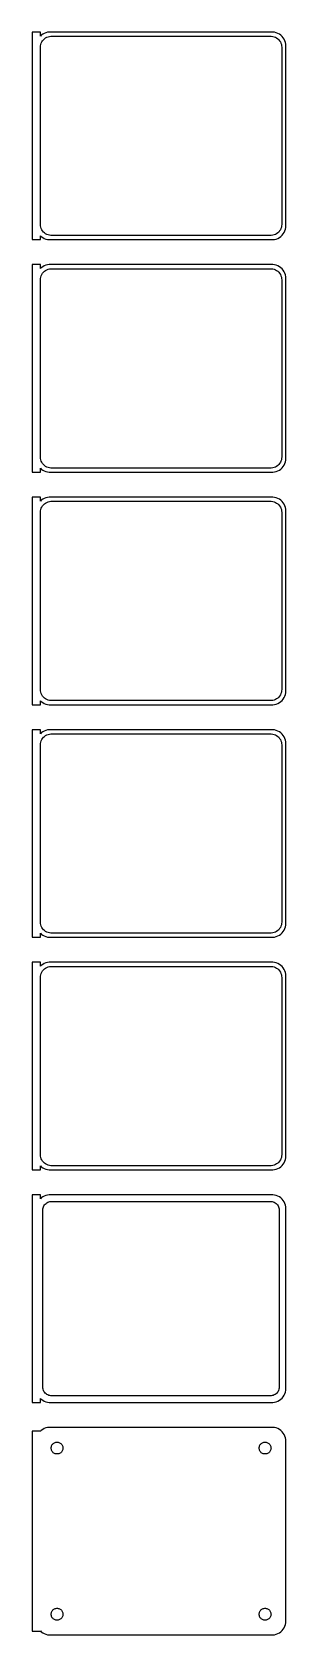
# Model space of a CAD drawing. Header units: metres. Extents: x -46 to 45, y 1223 to 2473.
# Drawn here: x -46 to 45, y 1223 to 1801 of the extents above; entities that cross this region are included whole.
import ezdxf

# ---------------------------------------------------------------- set-up
doc = ezdxf.new("R2010")
doc.units = ezdxf.units.M

msp = doc.modelspace()

# ---------------------------------------------------------------- linework, layer by layer
for p, q in [((-43.5, 1801.49), (-46.5, 1801.49)), ((-46.5, 1801.49), (-46.5, 1726.51)), ((-43.5, 1800.06), (-43.5, 1801.49)), ((-42.6791, 1800.72), (-43.1871, 1800.35)), ((-42.1289, 1801.02), (-42.6791, 1800.72)), ((-41.5451, 1801.26), (-42.1289, 1801.02)), ((-40.9369, 1801.41), (-41.5451, 1801.26)), ((-40.3139, 1801.49), (-40.9369, 1801.41)), ((40.3139, 1801.49), (-40.3139, 1801.49)), ((40.9369, 1801.41), (40.3139, 1801.49)), ((41.5451, 1801.26), (40.9369, 1801.41)), ((42.1289, 1801.02), (41.5451, 1801.26)), ((42.6791, 1800.72), (42.1289, 1801.02)), ((43.1871, 1800.35), (42.6791, 1800.72)), ((-43.1871, 1800.35), (-43.5, 1800.06)), ((-43.5, 1796), (-43.4685, 1796.5)), ((-43.5, 1732), (-43.5, 1796)), ((-43.4685, 1796.5), (-43.3743, 1796.99)), ((-43.3743, 1796.99), (-43.2191, 1797.47)), ((-43.2191, 1797.47), (-43.0052, 1797.93)), ((-43.0052, 1797.93), (-42.7361, 1798.35)), ((-42.7361, 1798.35), (-42.4159, 1798.74)), ((-42.4159, 1798.74), (-42.0497, 1799.08)), ((-42.0497, 1799.08), (-41.6433, 1799.38)), ((-41.6433, 1799.38), (-41.2031, 1799.62)), ((-41.2031, 1799.62), (-40.7361, 1799.8)), ((-40.7361, 1799.8), (-40.2495, 1799.93)), ((-40.2495, 1799.93), (-39.7512, 1799.99)), ((-39.7512, 1799.99), (39.7512, 1799.99)), ((39.7512, 1799.99), (40.2495, 1799.93)), ((40.2495, 1799.93), (40.7361, 1799.8)), ((40.7361, 1799.8), (41.2031, 1799.62)), ((41.2031, 1799.62), (41.6433, 1799.38)), ((41.6433, 1799.38), (42.0497, 1799.08)), ((42.0497, 1799.08), (42.4159, 1798.74)), ((42.4159, 1798.74), (42.7361, 1798.35)), ((42.7361, 1798.35), (43.0052, 1797.93)), ((43.0052, 1797.93), (43.2191, 1797.47)), ((43.6448, 1799.92), (43.1871, 1800.35)), ((43.2191, 1797.47), (43.3743, 1796.99)), ((43.3743, 1796.99), (43.4685, 1796.5)), ((43.4685, 1796.5), (43.5, 1796)), ((43.5, 1796), (43.5, 1732)), ((44.0451, 1799.44), (43.6448, 1799.92)), ((44.3815, 1798.91), (44.0451, 1799.44)), ((44.6489, 1798.34), (44.3815, 1798.91)), ((44.8429, 1797.74), (44.6489, 1798.34)), ((44.9606, 1797.13), (44.8429, 1797.74)), ((45, 1796.5), (44.9606, 1797.13)), ((45, 1731.5), (45, 1796.5)), ((-43.4685, 1731.5), (-43.5, 1732)), ((-43.3743, 1731.01), (-43.4685, 1731.5)), ((43.4685, 1731.5), (43.3743, 1731.01)), ((43.5, 1732), (43.4685, 1731.5)), ((44.9606, 1730.87), (45, 1731.5)), ((-46.5, 1726.51), (-43.5, 1726.51)), ((-43.5, 1727.94), (-43.1871, 1727.65)), ((-43.5, 1726.51), (-43.5, 1727.94)), ((-43.2191, 1730.53), (-43.3743, 1731.01)), ((-43.0052, 1730.07), (-43.2191, 1730.53)), ((-43.1871, 1727.65), (-42.6791, 1727.28)), ((-42.7361, 1729.65), (-43.0052, 1730.07)), ((-42.4159, 1729.26), (-42.7361, 1729.65)), ((-42.6791, 1727.28), (-42.1289, 1726.98)), ((-42.0497, 1728.92), (-42.4159, 1729.26)), ((-42.1289, 1726.98), (-41.5451, 1726.74)), ((-41.6433, 1728.62), (-42.0497, 1728.92)), ((-41.2031, 1728.38), (-41.6433, 1728.62)), ((-41.5451, 1726.74), (-40.9369, 1726.59)), ((-40.7361, 1728.2), (-41.2031, 1728.38)), ((-40.9369, 1726.59), (-40.3139, 1726.51)), ((-40.2495, 1728.07), (-40.7361, 1728.2)), ((-40.3139, 1726.51), (40.3139, 1726.51)), ((-39.7512, 1728.01), (-40.2495, 1728.07)), ((39.7512, 1728.01), (-39.7512, 1728.01)), ((40.2495, 1728.07), (39.7512, 1728.01)), ((40.7361, 1728.2), (40.2495, 1728.07)), ((40.3139, 1726.51), (40.9369, 1726.59)), ((41.2031, 1728.38), (40.7361, 1728.2)), ((40.9369, 1726.59), (41.5451, 1726.74)), ((41.6433, 1728.62), (41.2031, 1728.38)), ((41.5451, 1726.74), (42.1289, 1726.98)), ((42.0497, 1728.92), (41.6433, 1728.62)), ((42.4159, 1729.26), (42.0497, 1728.92)), ((42.1289, 1726.98), (42.6791, 1727.28)), ((42.7361, 1729.65), (42.4159, 1729.26)), ((42.6791, 1727.28), (43.1871, 1727.65)), ((43.0052, 1730.07), (42.7361, 1729.65)), ((43.2191, 1730.53), (43.0052, 1730.07)), ((43.1871, 1727.65), (43.6448, 1728.08)), ((43.3743, 1731.01), (43.2191, 1730.53)), ((43.6448, 1728.08), (44.0451, 1728.56)), ((44.0451, 1728.56), (44.3815, 1729.09)), ((44.3815, 1729.09), (44.6489, 1729.66)), ((44.6489, 1729.66), (44.8429, 1730.26)), ((44.8429, 1730.26), (44.9606, 1730.87)), ((-43.5, 1717.49), (-46.5, 1717.49)), ((-46.5, 1717.49), (-46.5, 1642.51)), ((-43.5, 1716.06), (-43.5, 1717.49)), ((-43.1871, 1716.35), (-43.5, 1716.06)), ((-43.2191, 1713.47), (-43.0052, 1713.93)), ((-42.6791, 1716.72), (-43.1871, 1716.35)), ((-43.0052, 1713.93), (-42.7361, 1714.35)), ((-42.7361, 1714.35), (-42.4159, 1714.74)), ((-42.1289, 1717.02), (-42.6791, 1716.72)), ((-42.4159, 1714.74), (-42.0497, 1715.08)), ((-41.5451, 1717.26), (-42.1289, 1717.02)), ((-42.0497, 1715.08), (-41.6433, 1715.38)), ((-41.6433, 1715.38), (-41.2031, 1715.62)), ((-40.9369, 1717.41), (-41.5451, 1717.26)), ((-41.2031, 1715.62), (-40.7361, 1715.8)), ((-40.3139, 1717.49), (-40.9369, 1717.41)), ((-40.7361, 1715.8), (-40.2495, 1715.93)), ((40.3139, 1717.49), (-40.3139, 1717.49)), ((-40.2495, 1715.93), (-39.7512, 1715.99)), ((-39.7512, 1715.99), (39.7512, 1715.99)), ((39.7512, 1715.99), (40.2495, 1715.93)), ((40.2495, 1715.93), (40.7361, 1715.8)), ((40.9369, 1717.41), (40.3139, 1717.49)), ((40.7361, 1715.8), (41.2031, 1715.62)), ((41.5451, 1717.26), (40.9369, 1717.41)), ((41.2031, 1715.62), (41.6433, 1715.38)), ((42.1289, 1717.02), (41.5451, 1717.26)), ((41.6433, 1715.38), (42.0497, 1715.08)), ((42.0497, 1715.08), (42.4159, 1714.74)), ((42.6791, 1716.72), (42.1289, 1717.02)), ((42.4159, 1714.74), (42.7361, 1714.35)), ((43.1871, 1716.35), (42.6791, 1716.72)), ((42.7361, 1714.35), (43.0052, 1713.93)), ((43.0052, 1713.93), (43.2191, 1713.47)), ((43.6448, 1715.92), (43.1871, 1716.35)), ((44.0451, 1715.44), (43.6448, 1715.92)), ((44.3815, 1714.91), (44.0451, 1715.44)), ((44.6489, 1714.34), (44.3815, 1714.91)), ((44.8429, 1713.74), (44.6489, 1714.34)), ((-43.5, 1712), (-43.4685, 1712.5)), ((-43.5, 1648), (-43.5, 1712)), ((-43.4685, 1712.5), (-43.3743, 1712.99)), ((-43.3743, 1712.99), (-43.2191, 1713.47)), ((43.2191, 1713.47), (43.3743, 1712.99)), ((43.3743, 1712.99), (43.4685, 1712.5)), ((43.4685, 1712.5), (43.5, 1712)), ((43.5, 1712), (43.5, 1648)), ((44.9606, 1713.13), (44.8429, 1713.74)), ((45, 1712.5), (44.9606, 1713.13)), ((45, 1647.5), (45, 1712.5)), ((-43.4685, 1647.5), (-43.5, 1648)), ((-43.3743, 1647.01), (-43.4685, 1647.5)), ((-43.2191, 1646.53), (-43.3743, 1647.01)), ((-43.0052, 1646.07), (-43.2191, 1646.53)), ((-42.7361, 1645.65), (-43.0052, 1646.07)), ((-42.4159, 1645.26), (-42.7361, 1645.65)), ((-42.0497, 1644.92), (-42.4159, 1645.26)), ((-41.6433, 1644.62), (-42.0497, 1644.92)), ((-41.2031, 1644.38), (-41.6433, 1644.62)), ((-40.7361, 1644.2), (-41.2031, 1644.38)), ((41.2031, 1644.38), (40.7361, 1644.2)), ((41.6433, 1644.62), (41.2031, 1644.38)), ((42.0497, 1644.92), (41.6433, 1644.62)), ((42.4159, 1645.26), (42.0497, 1644.92)), ((42.7361, 1645.65), (42.4159, 1645.26)), ((43.0052, 1646.07), (42.7361, 1645.65)), ((43.2191, 1646.53), (43.0052, 1646.07)), ((43.3743, 1647.01), (43.2191, 1646.53)), ((43.4685, 1647.5), (43.3743, 1647.01)), ((43.5, 1648), (43.4685, 1647.5)), ((43.6448, 1644.08), (44.0451, 1644.56)), ((44.0451, 1644.56), (44.3815, 1645.09)), ((44.3815, 1645.09), (44.6489, 1645.66)), ((44.6489, 1645.66), (44.8429, 1646.26)), ((44.8429, 1646.26), (44.9606, 1646.87)), ((44.9606, 1646.87), (45, 1647.5)), ((-46.5, 1642.51), (-43.5, 1642.51)), ((-43.5, 1643.94), (-43.1871, 1643.65)), ((-43.5, 1642.51), (-43.5, 1643.94)), ((-43.1871, 1643.65), (-42.6791, 1643.28)), ((-42.6791, 1643.28), (-42.1289, 1642.98)), ((-42.1289, 1642.98), (-41.5451, 1642.74)), ((-41.5451, 1642.74), (-40.9369, 1642.59)), ((-40.9369, 1642.59), (-40.3139, 1642.51)), ((-40.2495, 1644.07), (-40.7361, 1644.2)), ((-40.3139, 1642.51), (40.3139, 1642.51)), ((-39.7512, 1644.01), (-40.2495, 1644.07)), ((39.7512, 1644.01), (-39.7512, 1644.01)), ((40.2495, 1644.07), (39.7512, 1644.01)), ((40.7361, 1644.2), (40.2495, 1644.07)), ((40.3139, 1642.51), (40.9369, 1642.59)), ((40.9369, 1642.59), (41.5451, 1642.74)), ((41.5451, 1642.74), (42.1289, 1642.98)), ((42.1289, 1642.98), (42.6791, 1643.28)), ((42.6791, 1643.28), (43.1871, 1643.65)), ((43.1871, 1643.65), (43.6448, 1644.08)), ((-43.5, 1633.49), (-46.5, 1633.49)), ((-46.5, 1633.49), (-46.5, 1558.51)), ((-43.5, 1632.06), (-43.5, 1633.49)), ((-42.1289, 1633.02), (-42.6791, 1632.72)), ((-41.5451, 1633.26), (-42.1289, 1633.02)), ((-40.9369, 1633.41), (-41.5451, 1633.26)), ((-40.3139, 1633.49), (-40.9369, 1633.41)), ((40.3139, 1633.49), (-40.3139, 1633.49)), ((40.9369, 1633.41), (40.3139, 1633.49)), ((41.5451, 1633.26), (40.9369, 1633.41)), ((42.1289, 1633.02), (41.5451, 1633.26)), ((42.6791, 1632.72), (42.1289, 1633.02)), ((-43.1871, 1632.35), (-43.5, 1632.06)), ((-43.5, 1628), (-43.4685, 1628.5)), ((-43.5, 1564), (-43.5, 1628)), ((-43.4685, 1628.5), (-43.3743, 1628.99)), ((-43.3743, 1628.99), (-43.2191, 1629.47)), ((-43.2191, 1629.47), (-43.0052, 1629.93)), ((-42.6791, 1632.72), (-43.1871, 1632.35)), ((-43.0052, 1629.93), (-42.7361, 1630.35)), ((-42.7361, 1630.35), (-42.4159, 1630.74)), ((-42.4159, 1630.74), (-42.0497, 1631.08)), ((-42.0497, 1631.08), (-41.6433, 1631.38)), ((-41.6433, 1631.38), (-41.2031, 1631.62)), ((-41.2031, 1631.62), (-40.7361, 1631.8)), ((-40.7361, 1631.8), (-40.2495, 1631.93)), ((-40.2495, 1631.93), (-39.7512, 1631.99)), ((-39.7512, 1631.99), (39.7512, 1631.99)), ((39.7512, 1631.99), (40.2495, 1631.93)), ((40.2495, 1631.93), (40.7361, 1631.8)), ((40.7361, 1631.8), (41.2031, 1631.62)), ((41.2031, 1631.62), (41.6433, 1631.38)), ((41.6433, 1631.38), (42.0497, 1631.08)), ((42.0497, 1631.08), (42.4159, 1630.74)), ((42.4159, 1630.74), (42.7361, 1630.35)), ((43.1871, 1632.35), (42.6791, 1632.72)), ((42.7361, 1630.35), (43.0052, 1629.93)), ((43.0052, 1629.93), (43.2191, 1629.47)), ((43.6448, 1631.92), (43.1871, 1632.35)), ((43.2191, 1629.47), (43.3743, 1628.99)), ((43.3743, 1628.99), (43.4685, 1628.5)), ((43.4685, 1628.5), (43.5, 1628)), ((43.5, 1628), (43.5, 1564)), ((44.0451, 1631.44), (43.6448, 1631.92)), ((44.3815, 1630.91), (44.0451, 1631.44)), ((44.6489, 1630.34), (44.3815, 1630.91)), ((44.8429, 1629.74), (44.6489, 1630.34)), ((44.9606, 1629.13), (44.8429, 1629.74)), ((45, 1628.5), (44.9606, 1629.13)), ((45, 1563.5), (45, 1628.5)), ((-43.4685, 1563.5), (-43.5, 1564)), ((-43.3743, 1563.01), (-43.4685, 1563.5)), ((43.4685, 1563.5), (43.3743, 1563.01)), ((43.5, 1564), (43.4685, 1563.5)), ((44.9606, 1562.87), (45, 1563.5)), ((-46.5, 1558.51), (-43.5, 1558.51)), ((-43.5, 1559.94), (-43.1871, 1559.65)), ((-43.5, 1558.51), (-43.5, 1559.94)), ((-43.2191, 1562.53), (-43.3743, 1563.01)), ((-43.0052, 1562.07), (-43.2191, 1562.53)), ((-43.1871, 1559.65), (-42.6791, 1559.28)), ((-42.7361, 1561.65), (-43.0052, 1562.07)), ((-42.4159, 1561.26), (-42.7361, 1561.65)), ((-42.6791, 1559.28), (-42.1289, 1558.98)), ((-42.0497, 1560.92), (-42.4159, 1561.26)), ((-42.1289, 1558.98), (-41.5451, 1558.74)), ((-41.6433, 1560.62), (-42.0497, 1560.92)), ((-41.2031, 1560.38), (-41.6433, 1560.62)), ((-41.5451, 1558.74), (-40.9369, 1558.59)), ((-40.7361, 1560.2), (-41.2031, 1560.38)), ((-40.9369, 1558.59), (-40.3139, 1558.51)), ((-40.2495, 1560.07), (-40.7361, 1560.2)), ((-40.3139, 1558.51), (40.3139, 1558.51)), ((-39.7512, 1560.01), (-40.2495, 1560.07)), ((39.7512, 1560.01), (-39.7512, 1560.01)), ((40.2495, 1560.07), (39.7512, 1560.01)), ((40.7361, 1560.2), (40.2495, 1560.07)), ((40.3139, 1558.51), (40.9369, 1558.59)), ((41.2031, 1560.38), (40.7361, 1560.2)), ((40.9369, 1558.59), (41.5451, 1558.74)), ((41.6433, 1560.62), (41.2031, 1560.38)), ((41.5451, 1558.74), (42.1289, 1558.98)), ((42.0497, 1560.92), (41.6433, 1560.62)), ((42.4159, 1561.26), (42.0497, 1560.92)), ((42.1289, 1558.98), (42.6791, 1559.28)), ((42.7361, 1561.65), (42.4159, 1561.26)), ((42.6791, 1559.28), (43.1871, 1559.65)), ((43.0052, 1562.07), (42.7361, 1561.65)), ((43.2191, 1562.53), (43.0052, 1562.07)), ((43.1871, 1559.65), (43.6448, 1560.08)), ((43.3743, 1563.01), (43.2191, 1562.53)), ((43.6448, 1560.08), (44.0451, 1560.56)), ((44.0451, 1560.56), (44.3815, 1561.09)), ((44.3815, 1561.09), (44.6489, 1561.66)), ((44.6489, 1561.66), (44.8429, 1562.26)), ((44.8429, 1562.26), (44.9606, 1562.87)), ((-43.5, 1549.49), (-46.5, 1549.49)), ((-46.5, 1549.49), (-46.5, 1474.51)), ((-43.5, 1548.06), (-43.5, 1549.49)), ((-43.1871, 1548.35), (-43.5, 1548.06)), ((-43.2191, 1545.47), (-43.0052, 1545.93)), ((-42.6791, 1548.72), (-43.1871, 1548.35)), ((-43.0052, 1545.93), (-42.7361, 1546.35)), ((-42.7361, 1546.35), (-42.4159, 1546.74)), ((-42.1289, 1549.02), (-42.6791, 1548.72)), ((-42.4159, 1546.74), (-42.0497, 1547.08)), ((-41.5451, 1549.26), (-42.1289, 1549.02)), ((-42.0497, 1547.08), (-41.6433, 1547.38)), ((-41.6433, 1547.38), (-41.2031, 1547.62)), ((-40.9369, 1549.41), (-41.5451, 1549.26)), ((-41.2031, 1547.62), (-40.7361, 1547.8)), ((-40.3139, 1549.49), (-40.9369, 1549.41)), ((-40.7361, 1547.8), (-40.2495, 1547.93)), ((40.3139, 1549.49), (-40.3139, 1549.49)), ((-40.2495, 1547.93), (-39.7512, 1547.99)), ((-39.7512, 1547.99), (39.7512, 1547.99)), ((39.7512, 1547.99), (40.2495, 1547.93)), ((40.2495, 1547.93), (40.7361, 1547.8)), ((40.9369, 1549.41), (40.3139, 1549.49)), ((40.7361, 1547.8), (41.2031, 1547.62)), ((41.5451, 1549.26), (40.9369, 1549.41)), ((41.2031, 1547.62), (41.6433, 1547.38)), ((42.1289, 1549.02), (41.5451, 1549.26)), ((41.6433, 1547.38), (42.0497, 1547.08)), ((42.0497, 1547.08), (42.4159, 1546.74)), ((42.6791, 1548.72), (42.1289, 1549.02)), ((42.4159, 1546.74), (42.7361, 1546.35)), ((43.1871, 1548.35), (42.6791, 1548.72)), ((42.7361, 1546.35), (43.0052, 1545.93)), ((43.0052, 1545.93), (43.2191, 1545.47)), ((43.6448, 1547.92), (43.1871, 1548.35)), ((44.0451, 1547.44), (43.6448, 1547.92)), ((44.3815, 1546.91), (44.0451, 1547.44)), ((44.6489, 1546.34), (44.3815, 1546.91)), ((44.8429, 1545.74), (44.6489, 1546.34)), ((-43.5, 1544), (-43.4685, 1544.5)), ((-43.5, 1480), (-43.5, 1544)), ((-43.4685, 1544.5), (-43.3743, 1544.99)), ((-43.3743, 1544.99), (-43.2191, 1545.47)), ((43.2191, 1545.47), (43.3743, 1544.99)), ((43.3743, 1544.99), (43.4685, 1544.5)), ((43.4685, 1544.5), (43.5, 1544)), ((43.5, 1544), (43.5, 1480)), ((44.9606, 1545.13), (44.8429, 1545.74)), ((45, 1544.5), (44.9606, 1545.13)), ((45, 1479.5), (45, 1544.5)), ((-43.4685, 1479.5), (-43.5, 1480)), ((-43.3743, 1479.01), (-43.4685, 1479.5)), ((-43.2191, 1478.53), (-43.3743, 1479.01)), ((-43.0052, 1478.07), (-43.2191, 1478.53)), ((-42.7361, 1477.65), (-43.0052, 1478.07)), ((-42.4159, 1477.26), (-42.7361, 1477.65)), ((-42.0497, 1476.92), (-42.4159, 1477.26)), ((-41.6433, 1476.62), (-42.0497, 1476.92)), ((-41.2031, 1476.38), (-41.6433, 1476.62)), ((41.6433, 1476.62), (41.2031, 1476.38)), ((42.0497, 1476.92), (41.6433, 1476.62)), ((42.4159, 1477.26), (42.0497, 1476.92)), ((42.7361, 1477.65), (42.4159, 1477.26)), ((43.0052, 1478.07), (42.7361, 1477.65)), ((43.2191, 1478.53), (43.0052, 1478.07)), ((43.3743, 1479.01), (43.2191, 1478.53)), ((43.4685, 1479.5), (43.3743, 1479.01)), ((43.5, 1480), (43.4685, 1479.5)), ((43.6448, 1476.08), (44.0451, 1476.56)), ((44.0451, 1476.56), (44.3815, 1477.09)), ((44.3815, 1477.09), (44.6489, 1477.66)), ((44.6489, 1477.66), (44.8429, 1478.26)), ((44.8429, 1478.26), (44.9606, 1478.87)), ((44.9606, 1478.87), (45, 1479.5)), ((-46.5, 1474.51), (-43.5, 1474.51)), ((-43.5, 1475.94), (-43.1871, 1475.65)), ((-43.5, 1474.51), (-43.5, 1475.94)), ((-43.1871, 1475.65), (-42.6791, 1475.28)), ((-42.6791, 1475.28), (-42.1289, 1474.98)), ((-42.1289, 1474.98), (-41.5451, 1474.74)), ((-41.5451, 1474.74), (-40.9369, 1474.59)), ((-40.7361, 1476.2), (-41.2031, 1476.38)), ((-40.9369, 1474.59), (-40.3139, 1474.51)), ((-40.2495, 1476.07), (-40.7361, 1476.2)), ((-40.3139, 1474.51), (40.3139, 1474.51)), ((-39.7512, 1476.01), (-40.2495, 1476.07)), ((39.7512, 1476.01), (-39.7512, 1476.01)), ((40.2495, 1476.07), (39.7512, 1476.01)), ((40.7361, 1476.2), (40.2495, 1476.07)), ((40.3139, 1474.51), (40.9369, 1474.59)), ((41.2031, 1476.38), (40.7361, 1476.2)), ((40.9369, 1474.59), (41.5451, 1474.74)), ((41.5451, 1474.74), (42.1289, 1474.98)), ((42.1289, 1474.98), (42.6791, 1475.28)), ((42.6791, 1475.28), (43.1871, 1475.65)), ((43.1871, 1475.65), (43.6448, 1476.08)), ((-43.5, 1465.49), (-46.5, 1465.49)), ((-46.5, 1465.49), (-46.5, 1390.51)), ((-43.5, 1464.06), (-43.5, 1465.49)), ((-42.1289, 1465.02), (-42.6791, 1464.72)), ((-41.5451, 1465.26), (-42.1289, 1465.02)), ((-40.9369, 1465.41), (-41.5451, 1465.26)), ((-40.3139, 1465.49), (-40.9369, 1465.41)), ((40.3139, 1465.49), (-40.3139, 1465.49)), ((40.9369, 1465.41), (40.3139, 1465.49)), ((41.5451, 1465.26), (40.9369, 1465.41)), ((42.1289, 1465.02), (41.5451, 1465.26)), ((42.6791, 1464.72), (42.1289, 1465.02)), ((-43.1871, 1464.35), (-43.5, 1464.06)), ((-43.5, 1460), (-43.4685, 1460.5)), ((-43.5, 1396), (-43.5, 1460)), ((-43.4685, 1460.5), (-43.3743, 1460.99)), ((-43.3743, 1460.99), (-43.2191, 1461.47)), ((-43.2191, 1461.47), (-43.0052, 1461.93)), ((-42.6791, 1464.72), (-43.1871, 1464.35)), ((-43.0052, 1461.93), (-42.7361, 1462.35)), ((-42.7361, 1462.35), (-42.4159, 1462.74)), ((-42.4159, 1462.74), (-42.0497, 1463.08)), ((-42.0497, 1463.08), (-41.6433, 1463.38)), ((-41.6433, 1463.38), (-41.2031, 1463.62)), ((-41.2031, 1463.62), (-40.7361, 1463.8)), ((-40.7361, 1463.8), (-40.2495, 1463.93)), ((-40.2495, 1463.93), (-39.7512, 1463.99)), ((-39.7512, 1463.99), (39.7512, 1463.99)), ((39.7512, 1463.99), (40.2495, 1463.93)), ((40.2495, 1463.93), (40.7361, 1463.8)), ((40.7361, 1463.8), (41.2031, 1463.62)), ((41.2031, 1463.62), (41.6433, 1463.38)), ((41.6433, 1463.38), (42.0497, 1463.08)), ((42.0497, 1463.08), (42.4159, 1462.74)), ((42.4159, 1462.74), (42.7361, 1462.35)), ((43.1871, 1464.35), (42.6791, 1464.72)), ((42.7361, 1462.35), (43.0052, 1461.93)), ((43.0052, 1461.93), (43.2191, 1461.47)), ((43.6448, 1463.92), (43.1871, 1464.35)), ((43.2191, 1461.47), (43.3743, 1460.99)), ((43.3743, 1460.99), (43.4685, 1460.5)), ((43.4685, 1460.5), (43.5, 1460)), ((43.5, 1460), (43.5, 1396)), ((44.0451, 1463.44), (43.6448, 1463.92)), ((44.3815, 1462.91), (44.0451, 1463.44)), ((44.6489, 1462.34), (44.3815, 1462.91)), ((44.8429, 1461.74), (44.6489, 1462.34)), ((44.9606, 1461.13), (44.8429, 1461.74)), ((45, 1460.5), (44.9606, 1461.13)), ((45, 1395.5), (45, 1460.5)), ((-43.4685, 1395.5), (-43.5, 1396)), ((-43.3743, 1395.01), (-43.4685, 1395.5)), ((43.4685, 1395.5), (43.3743, 1395.01)), ((43.5, 1396), (43.4685, 1395.5)), ((44.9606, 1394.87), (45, 1395.5)), ((-46.5, 1390.51), (-43.5, 1390.51)), ((-43.5, 1391.94), (-43.1871, 1391.65)), ((-43.5, 1390.51), (-43.5, 1391.94)), ((-43.2191, 1394.53), (-43.3743, 1395.01)), ((-43.0052, 1394.07), (-43.2191, 1394.53)), ((-43.1871, 1391.65), (-42.6791, 1391.28)), ((-42.7361, 1393.65), (-43.0052, 1394.07)), ((-42.4159, 1393.26), (-42.7361, 1393.65)), ((-42.6791, 1391.28), (-42.1289, 1390.98)), ((-42.0497, 1392.92), (-42.4159, 1393.26)), ((-42.1289, 1390.98), (-41.5451, 1390.74)), ((-41.6433, 1392.62), (-42.0497, 1392.92)), ((-41.2031, 1392.38), (-41.6433, 1392.62)), ((-41.5451, 1390.74), (-40.9369, 1390.59)), ((-40.7361, 1392.2), (-41.2031, 1392.38)), ((-40.9369, 1390.59), (-40.3139, 1390.51)), ((-40.2495, 1392.07), (-40.7361, 1392.2)), ((-40.3139, 1390.51), (40.3139, 1390.51)), ((-39.7512, 1392.01), (-40.2495, 1392.07)), ((39.7512, 1392.01), (-39.7512, 1392.01)), ((40.2495, 1392.07), (39.7512, 1392.01)), ((40.7361, 1392.2), (40.2495, 1392.07)), ((40.3139, 1390.51), (40.9369, 1390.59)), ((41.2031, 1392.38), (40.7361, 1392.2)), ((40.9369, 1390.59), (41.5451, 1390.74)), ((41.6433, 1392.62), (41.2031, 1392.38)), ((41.5451, 1390.74), (42.1289, 1390.98)), ((42.0497, 1392.92), (41.6433, 1392.62)), ((42.4159, 1393.26), (42.0497, 1392.92)), ((42.1289, 1390.98), (42.6791, 1391.28)), ((42.7361, 1393.65), (42.4159, 1393.26)), ((42.6791, 1391.28), (43.1871, 1391.65)), ((43.0052, 1394.07), (42.7361, 1393.65)), ((43.2191, 1394.53), (43.0052, 1394.07)), ((43.1871, 1391.65), (43.6448, 1392.08)), ((43.3743, 1395.01), (43.2191, 1394.53)), ((43.6448, 1392.08), (44.0451, 1392.56)), ((44.0451, 1392.56), (44.3815, 1393.09)), ((44.3815, 1393.09), (44.6489, 1393.66)), ((44.6489, 1393.66), (44.8429, 1394.26)), ((44.8429, 1394.26), (44.9606, 1394.87)), ((-43.5, 1381.48), (-46.5, 1381.48)), ((-46.5, 1381.48), (-46.5, 1306.52)), ((-43.5, 1380.06), (-43.5, 1381.48)), ((-43.1871, 1380.35), (-43.5, 1380.06)), ((-42.6791, 1380.72), (-43.1871, 1380.35)), ((-42.1289, 1381.02), (-42.6791, 1380.72)), ((-41.5451, 1381.26), (-42.1289, 1381.02)), ((-42.0184, 1377.83), (-41.7692, 1378.13)), ((-41.7692, 1378.13), (-41.4842, 1378.4)), ((-40.9369, 1381.41), (-41.5451, 1381.26)), ((-41.4842, 1378.4), (-41.168, 1378.63)), ((-41.168, 1378.63), (-40.8254, 1378.82)), ((-40.3139, 1381.49), (-40.9369, 1381.41)), ((-40.8254, 1378.82), (-40.4619, 1378.96)), ((-40.4619, 1378.96), (-40.0833, 1379.06)), ((40.3139, 1381.49), (-40.3139, 1381.49)), ((-40.0833, 1379.06), (-39.6954, 1379.11)), ((-39.6954, 1379.11), (39.6954, 1379.11)), ((39.6954, 1379.11), (40.0833, 1379.06)), ((40.0833, 1379.06), (40.4619, 1378.96)), ((40.9369, 1381.41), (40.3139, 1381.49)), ((40.4619, 1378.96), (40.8254, 1378.82)), ((40.8254, 1378.82), (41.168, 1378.63)), ((41.5451, 1381.26), (40.9369, 1381.41)), ((41.168, 1378.63), (41.4842, 1378.4)), ((41.4842, 1378.4), (41.7692, 1378.13)), ((42.1289, 1381.02), (41.5451, 1381.26)), ((41.7692, 1378.13), (42.0184, 1377.83)), ((42.6791, 1380.72), (42.1289, 1381.02)), ((43.1871, 1380.35), (42.6791, 1380.72)), ((43.6448, 1379.92), (43.1871, 1380.35)), ((44.0451, 1379.44), (43.6448, 1379.92)), ((44.3815, 1378.91), (44.0451, 1379.44)), ((44.6489, 1378.34), (44.3815, 1378.91)), ((44.8429, 1377.74), (44.6489, 1378.34)), ((-42.6129, 1376), (-42.5884, 1376.39)), ((-42.6129, 1312), (-42.6129, 1376)), ((-42.5884, 1376.39), (-42.5151, 1376.77)), ((-42.5151, 1376.77), (-42.3943, 1377.15)), ((-42.3943, 1377.15), (-42.2279, 1377.5)), ((-42.2279, 1377.5), (-42.0184, 1377.83)), ((42.0184, 1377.83), (42.2279, 1377.5)), ((42.2279, 1377.5), (42.3943, 1377.15)), ((42.3943, 1377.15), (42.5151, 1376.77)), ((42.5151, 1376.77), (42.5884, 1376.39)), ((42.5884, 1376.39), (42.6129, 1376)), ((42.6129, 1376), (42.6129, 1312)), ((44.9606, 1377.13), (44.8429, 1377.74)), ((45, 1376.5), (44.9606, 1377.13)), ((45, 1311.5), (45, 1376.5)), ((-42.5884, 1311.61), (-42.6129, 1312)), ((-42.5151, 1311.23), (-42.5884, 1311.61)), ((-42.3943, 1310.85), (-42.5151, 1311.23)), ((-42.2279, 1310.5), (-42.3943, 1310.85)), ((-42.0184, 1310.17), (-42.2279, 1310.5)), ((-41.7692, 1309.87), (-42.0184, 1310.17)), ((-41.4842, 1309.6), (-41.7692, 1309.87)), ((-41.168, 1309.37), (-41.4842, 1309.6)), ((-40.8254, 1309.18), (-41.168, 1309.37)), ((-40.4619, 1309.04), (-40.8254, 1309.18)), ((-40.0833, 1308.94), (-40.4619, 1309.04)), ((-39.6954, 1308.89), (-40.0833, 1308.94)), ((39.6954, 1308.89), (-39.6954, 1308.89)), ((40.0833, 1308.94), (39.6954, 1308.89)), ((40.4619, 1309.04), (40.0833, 1308.94)), ((40.8254, 1309.18), (40.4619, 1309.04)), ((41.168, 1309.37), (40.8254, 1309.18)), ((41.4842, 1309.6), (41.168, 1309.37)), ((41.7692, 1309.87), (41.4842, 1309.6)), ((42.0184, 1310.17), (41.7692, 1309.87)), ((42.2279, 1310.5), (42.0184, 1310.17)), ((42.3943, 1310.85), (42.2279, 1310.5)), ((42.5151, 1311.23), (42.3943, 1310.85)), ((42.5884, 1311.61), (42.5151, 1311.23)), ((42.6129, 1312), (42.5884, 1311.61)), ((43.6448, 1308.08), (44.0451, 1308.56)), ((44.0451, 1308.56), (44.3815, 1309.09)), ((44.3815, 1309.09), (44.6489, 1309.66)), ((44.6489, 1309.66), (44.8429, 1310.26)), ((44.8429, 1310.26), (44.9606, 1310.87)), ((44.9606, 1310.87), (45, 1311.5)), ((-46.5, 1306.52), (-43.5, 1306.52)), ((-43.5, 1306.52), (-43.5, 1307.94)), ((-43.5, 1307.94), (-43.1871, 1307.65)), ((-43.1871, 1307.65), (-42.6791, 1307.28)), ((-42.6791, 1307.28), (-42.1289, 1306.98)), ((-42.1289, 1306.98), (-41.5451, 1306.74)), ((-41.5451, 1306.74), (-40.9369, 1306.59)), ((-40.9369, 1306.59), (-40.3139, 1306.51)), ((-40.3139, 1306.51), (40.3139, 1306.51)), ((40.3139, 1306.51), (40.9369, 1306.59)), ((40.9369, 1306.59), (41.5451, 1306.74)), ((41.5451, 1306.74), (42.1289, 1306.98)), ((42.1289, 1306.98), (42.6791, 1307.28)), ((42.6791, 1307.28), (43.1871, 1307.65)), ((43.1871, 1307.65), (43.6448, 1308.08)), ((-42.1289, 1297.02), (-42.6791, 1296.72)), ((-41.5451, 1297.26), (-42.1289, 1297.02)), ((-40.9369, 1297.41), (-41.5451, 1297.26)), ((-40.3139, 1297.49), (-40.9369, 1297.41)), ((40.3139, 1297.49), (-40.3139, 1297.49)), ((40.9369, 1297.41), (40.3139, 1297.49)), ((41.5451, 1297.26), (40.9369, 1297.41)), ((42.1289, 1297.02), (41.5451, 1297.26)), ((42.6791, 1296.72), (42.1289, 1297.02)), ((-43.5, 1296.15), (-46.5, 1296.15)), ((-46.5, 1296.15), (-46.5, 1223.85)), ((-43.1871, 1296.35), (-43.5, 1296.06)), ((-43.5, 1296.06), (-43.5, 1296.15)), ((-42.6791, 1296.72), (-43.1871, 1296.35)), ((-39.3712, 1291.03), (-39.2275, 1291.26)), ((-39.2275, 1291.26), (-39.0565, 1291.46)), ((-39.0565, 1291.46), (-38.8611, 1291.65)), ((-38.8611, 1291.65), (-38.6441, 1291.8)), ((-38.6441, 1291.8), (-38.4092, 1291.93)), ((-38.4092, 1291.93), (-38.1598, 1292.03)), ((-38.1598, 1292.03), (-37.9001, 1292.1)), ((-37.9001, 1292.1), (-37.6341, 1292.13)), ((-37.6341, 1292.13), (-37.3659, 1292.13)), ((-37.3659, 1292.13), (-37.0999, 1292.1)), ((-37.0999, 1292.1), (-36.8401, 1292.03)), ((-36.8401, 1292.03), (-36.5908, 1291.93)), ((-36.5908, 1291.93), (-36.3559, 1291.8)), ((-36.3559, 1291.8), (-36.1389, 1291.65)), ((-36.1389, 1291.65), (-35.9434, 1291.46)), ((-35.9434, 1291.46), (-35.7725, 1291.26)), ((-35.7725, 1291.26), (-35.6288, 1291.03)), ((35.6288, 1291.03), (35.7725, 1291.26)), ((35.7725, 1291.26), (35.9434, 1291.46)), ((35.9434, 1291.46), (36.1389, 1291.65)), ((36.1389, 1291.65), (36.3559, 1291.8)), ((36.3559, 1291.8), (36.5908, 1291.93)), ((36.5908, 1291.93), (36.8401, 1292.03)), ((36.8401, 1292.03), (37.0999, 1292.1)), ((37.0999, 1292.1), (37.3659, 1292.13)), ((37.3659, 1292.13), (37.6341, 1292.13)), ((37.6341, 1292.13), (37.9001, 1292.1)), ((37.9001, 1292.1), (38.1598, 1292.03)), ((38.1598, 1292.03), (38.4092, 1291.93)), ((38.4092, 1291.93), (38.6441, 1291.8)), ((38.6441, 1291.8), (38.8611, 1291.65)), ((38.8611, 1291.65), (39.0565, 1291.46)), ((39.0565, 1291.46), (39.2275, 1291.26)), ((39.2275, 1291.26), (39.3712, 1291.03)), ((43.1871, 1296.35), (42.6791, 1296.72)), ((43.6448, 1295.92), (43.1871, 1296.35)), ((44.0451, 1295.44), (43.6448, 1295.92)), ((44.3815, 1294.91), (44.0451, 1295.44)), ((44.6489, 1294.34), (44.3815, 1294.91)), ((44.8429, 1293.74), (44.6489, 1294.34)), ((44.9606, 1293.13), (44.8429, 1293.74)), ((45, 1292.5), (44.9606, 1293.13)), ((45, 1227.5), (45, 1292.5)), ((-39.6353, 1290), (-39.6185, 1290.27)), ((-39.6185, 1289.73), (-39.6353, 1290)), ((-39.6185, 1290.27), (-39.5682, 1290.53)), ((-39.5682, 1289.47), (-39.6185, 1289.73)), ((-39.5682, 1290.53), (-39.4853, 1290.79)), ((-39.4853, 1289.21), (-39.5682, 1289.47)), ((-39.4853, 1290.79), (-39.3712, 1291.03)), ((-39.3712, 1288.97), (-39.4853, 1289.21)), ((-39.2275, 1288.74), (-39.3712, 1288.97)), ((-39.0565, 1288.54), (-39.2275, 1288.74)), ((-38.8611, 1288.35), (-39.0565, 1288.54)), ((-38.6441, 1288.2), (-38.8611, 1288.35)), ((-38.4092, 1288.07), (-38.6441, 1288.2)), ((-38.1598, 1287.97), (-38.4092, 1288.07)), ((-37.9001, 1287.9), (-38.1598, 1287.97)), ((-37.6341, 1287.87), (-37.9001, 1287.9)), ((-37.3659, 1287.87), (-37.6341, 1287.87)), ((-37.0999, 1287.9), (-37.3659, 1287.87)), ((-36.8401, 1287.97), (-37.0999, 1287.9)), ((-36.5908, 1288.07), (-36.8401, 1287.97)), ((-36.3559, 1288.2), (-36.5908, 1288.07)), ((-36.1389, 1288.35), (-36.3559, 1288.2)), ((-35.9434, 1288.54), (-36.1389, 1288.35)), ((-35.7725, 1288.74), (-35.9434, 1288.54)), ((-35.6288, 1288.97), (-35.7725, 1288.74)), ((-35.6288, 1291.03), (-35.5146, 1290.79)), ((-35.5146, 1289.21), (-35.6288, 1288.97)), ((-35.5146, 1290.79), (-35.4318, 1290.53)), ((-35.4318, 1289.47), (-35.5146, 1289.21)), ((-35.4318, 1290.53), (-35.3815, 1290.27)), ((-35.3815, 1289.73), (-35.4318, 1289.47)), ((-35.3815, 1290.27), (-35.3647, 1290)), ((-35.3647, 1290), (-35.3815, 1289.73)), ((35.3647, 1290), (35.3815, 1290.27)), ((35.3815, 1289.73), (35.3647, 1290)), ((35.3815, 1290.27), (35.4318, 1290.53)), ((35.4318, 1289.47), (35.3815, 1289.73)), ((35.4318, 1290.53), (35.5146, 1290.79)), ((35.5146, 1289.21), (35.4318, 1289.47)), ((35.5146, 1290.79), (35.6288, 1291.03)), ((35.6288, 1288.97), (35.5146, 1289.21)), ((35.7725, 1288.74), (35.6288, 1288.97)), ((35.9434, 1288.54), (35.7725, 1288.74)), ((36.1389, 1288.35), (35.9434, 1288.54)), ((36.3559, 1288.2), (36.1389, 1288.35)), ((36.5908, 1288.07), (36.3559, 1288.2)), ((36.8401, 1287.97), (36.5908, 1288.07)), ((37.0999, 1287.9), (36.8401, 1287.97)), ((37.3659, 1287.87), (37.0999, 1287.9)), ((37.6341, 1287.87), (37.3659, 1287.87)), ((37.9001, 1287.9), (37.6341, 1287.87)), ((38.1598, 1287.97), (37.9001, 1287.9)), ((38.4092, 1288.07), (38.1598, 1287.97)), ((38.6441, 1288.2), (38.4092, 1288.07)), ((38.8611, 1288.35), (38.6441, 1288.2)), ((39.0565, 1288.54), (38.8611, 1288.35)), ((39.2275, 1288.74), (39.0565, 1288.54)), ((39.3712, 1288.97), (39.2275, 1288.74)), ((39.3712, 1291.03), (39.4853, 1290.79)), ((39.4853, 1289.21), (39.3712, 1288.97)), ((39.4853, 1290.79), (39.5682, 1290.53)), ((39.5682, 1289.47), (39.4853, 1289.21)), ((39.5682, 1290.53), (39.6185, 1290.27)), ((39.6185, 1289.73), (39.5682, 1289.47)), ((39.6185, 1290.27), (39.6353, 1290)), ((39.6353, 1290), (39.6185, 1289.73)), ((-39.6353, 1230), (-39.6185, 1230.27)), ((-39.6185, 1229.73), (-39.6353, 1230)), ((-39.6185, 1230.27), (-39.5682, 1230.53)), ((-39.5682, 1229.47), (-39.6185, 1229.73)), ((-39.5682, 1230.53), (-39.4853, 1230.79)), ((-39.4853, 1229.21), (-39.5682, 1229.47)), ((-39.4853, 1230.79), (-39.3712, 1231.03)), ((-39.3712, 1228.97), (-39.4853, 1229.21)), ((-39.3712, 1231.03), (-39.2275, 1231.26)), ((-39.2275, 1228.74), (-39.3712, 1228.97)), ((-39.2275, 1231.26), (-39.0565, 1231.46)), ((-39.0565, 1228.54), (-39.2275, 1228.74)), ((-39.0565, 1231.46), (-38.8611, 1231.65)), ((-38.8611, 1228.35), (-39.0565, 1228.54)), ((-38.8611, 1231.65), (-38.6441, 1231.8)), ((-38.6441, 1228.2), (-38.8611, 1228.35)), ((-38.6441, 1231.8), (-38.4092, 1231.93)), ((-38.4092, 1228.07), (-38.6441, 1228.2)), ((-38.4092, 1231.93), (-38.1598, 1232.03)), ((-38.1598, 1227.97), (-38.4092, 1228.07)), ((-38.1598, 1232.03), (-37.9001, 1232.1)), ((-37.9001, 1227.9), (-38.1598, 1227.97)), ((-37.9001, 1232.1), (-37.6341, 1232.13)), ((-37.6341, 1227.87), (-37.9001, 1227.9)), ((-37.6341, 1232.13), (-37.3659, 1232.13)), ((-37.3659, 1227.87), (-37.6341, 1227.87)), ((-37.3659, 1232.13), (-37.0999, 1232.1)), ((-37.0999, 1227.9), (-37.3659, 1227.87)), ((-37.0999, 1232.1), (-36.8401, 1232.03)), ((-36.8401, 1227.97), (-37.0999, 1227.9)), ((-36.8401, 1232.03), (-36.5908, 1231.93)), ((-36.5908, 1228.07), (-36.8401, 1227.97)), ((-36.5908, 1231.93), (-36.3559, 1231.8)), ((-36.3559, 1228.2), (-36.5908, 1228.07)), ((-36.3559, 1231.8), (-36.1389, 1231.65)), ((-36.1389, 1228.35), (-36.3559, 1228.2)), ((-36.1389, 1231.65), (-35.9434, 1231.46)), ((-35.9434, 1228.54), (-36.1389, 1228.35)), ((-35.9434, 1231.46), (-35.7725, 1231.26)), ((-35.7725, 1228.74), (-35.9434, 1228.54)), ((-35.7725, 1231.26), (-35.6288, 1231.03)), ((-35.6288, 1228.97), (-35.7725, 1228.74)), ((-35.6288, 1231.03), (-35.5146, 1230.79)), ((-35.5146, 1229.21), (-35.6288, 1228.97)), ((-35.5146, 1230.79), (-35.4318, 1230.53)), ((-35.4318, 1229.47), (-35.5146, 1229.21)), ((-35.4318, 1230.53), (-35.3815, 1230.27)), ((-35.3815, 1229.73), (-35.4318, 1229.47)), ((-35.3815, 1230.27), (-35.3647, 1230)), ((-35.3647, 1230), (-35.3815, 1229.73)), ((35.3647, 1230), (35.3815, 1230.27)), ((35.3815, 1229.73), (35.3647, 1230)), ((35.3815, 1230.27), (35.4318, 1230.53)), ((35.4318, 1229.47), (35.3815, 1229.73)), ((35.4318, 1230.53), (35.5146, 1230.79)), ((35.5146, 1229.21), (35.4318, 1229.47)), ((35.5146, 1230.79), (35.6288, 1231.03)), ((35.6288, 1228.97), (35.5146, 1229.21)), ((35.6288, 1231.03), (35.7725, 1231.26)), ((35.7725, 1228.74), (35.6288, 1228.97)), ((35.7725, 1231.26), (35.9434, 1231.46)), ((35.9434, 1228.54), (35.7725, 1228.74)), ((35.9434, 1231.46), (36.1389, 1231.65)), ((36.1389, 1228.35), (35.9434, 1228.54)), ((36.1389, 1231.65), (36.3559, 1231.8)), ((36.3559, 1228.2), (36.1389, 1228.35)), ((36.3559, 1231.8), (36.5908, 1231.93)), ((36.5908, 1228.07), (36.3559, 1228.2)), ((36.5908, 1231.93), (36.8401, 1232.03)), ((36.8401, 1227.97), (36.5908, 1228.07)), ((36.8401, 1232.03), (37.0999, 1232.1)), ((37.0999, 1227.9), (36.8401, 1227.97)), ((37.0999, 1232.1), (37.3659, 1232.13)), ((37.3659, 1227.87), (37.0999, 1227.9)), ((37.3659, 1232.13), (37.6341, 1232.13)), ((37.6341, 1227.87), (37.3659, 1227.87)), ((37.6341, 1232.13), (37.9001, 1232.1)), ((37.9001, 1227.9), (37.6341, 1227.87)), ((37.9001, 1232.1), (38.1598, 1232.03)), ((38.1598, 1227.97), (37.9001, 1227.9)), ((38.1598, 1232.03), (38.4092, 1231.93)), ((38.4092, 1228.07), (38.1598, 1227.97)), ((38.4092, 1231.93), (38.6441, 1231.8)), ((38.6441, 1228.2), (38.4092, 1228.07)), ((38.6441, 1231.8), (38.8611, 1231.65)), ((38.8611, 1228.35), (38.6441, 1228.2)), ((38.8611, 1231.65), (39.0565, 1231.46)), ((39.0565, 1228.54), (38.8611, 1228.35)), ((39.0565, 1231.46), (39.2275, 1231.26)), ((39.2275, 1228.74), (39.0565, 1228.54)), ((39.2275, 1231.26), (39.3712, 1231.03)), ((39.3712, 1228.97), (39.2275, 1228.74)), ((39.3712, 1231.03), (39.4853, 1230.79)), ((39.4853, 1229.21), (39.3712, 1228.97)), ((39.4853, 1230.79), (39.5682, 1230.53)), ((39.5682, 1229.47), (39.4853, 1229.21)), ((39.5682, 1230.53), (39.6185, 1230.27)), ((39.6185, 1229.73), (39.5682, 1229.47)), ((39.6185, 1230.27), (39.6353, 1230)), ((39.6353, 1230), (39.6185, 1229.73)), ((44.9606, 1226.87), (45, 1227.5)), ((-46.5, 1223.85), (-43.5, 1223.85)), ((-43.5, 1223.85), (-43.5, 1223.94)), ((-43.5, 1223.94), (-43.1871, 1223.65)), ((-43.1871, 1223.65), (-42.6791, 1223.28)), ((-42.6791, 1223.28), (-42.1289, 1222.98)), ((-42.1289, 1222.98), (-41.5451, 1222.74)), ((-41.5451, 1222.74), (-40.9369, 1222.59)), ((-40.9369, 1222.59), (-40.3139, 1222.51)), ((-40.3139, 1222.51), (40.3139, 1222.51)), ((40.3139, 1222.51), (40.9369, 1222.59)), ((40.9369, 1222.59), (41.5451, 1222.74)), ((41.5451, 1222.74), (42.1289, 1222.98)), ((42.1289, 1222.98), (42.6791, 1223.28)), ((42.6791, 1223.28), (43.1871, 1223.65)), ((43.1871, 1223.65), (43.6448, 1224.08)), ((43.6448, 1224.08), (44.0451, 1224.56)), ((44.0451, 1224.56), (44.3815, 1225.09)), ((44.3815, 1225.09), (44.6489, 1225.66)), ((44.6489, 1225.66), (44.8429, 1226.26)), ((44.8429, 1226.26), (44.9606, 1226.87))]:
    msp.add_line(p, q)

doc.saveas('drawing.dxf')
